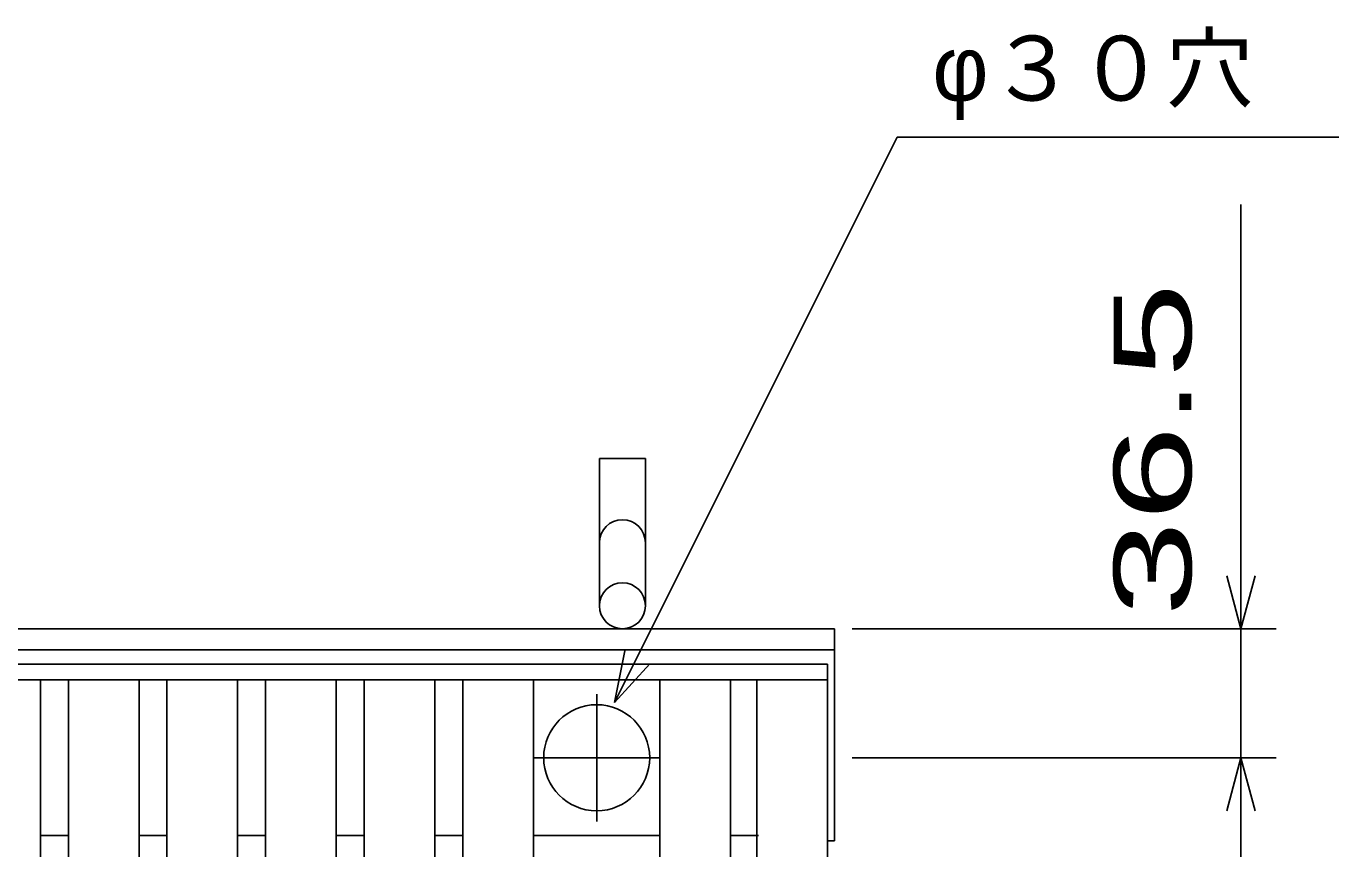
# Model space of a CAD drawing. Units: millimetres, scale not verified. Extents: x -1820 to 1731, y -1282 to 1054.
# Drawn here: x -578.7 to -207.3, y 276.2 to 509 of the extents above; entities that cross this region are included whole.
import ezdxf
from ezdxf.enums import TextEntityAlignment as Align

# ---------------------------------------------------------------- set-up
doc = ezdxf.new("R2010")
doc.units = ezdxf.units.MM
doc.header["$LTSCALE"] = 10
doc.linetypes.add('CHAIN', pattern=[18.5, 12, -1.5, 3.5, -1.5])
for name, color, linetype, lineweight in [('16', 3, 'Continuous', 25), ('19', 6, 'Continuous', 25), ('22', 2, 'Continuous', 25)]:
    doc.layers.add(name, color=color, linetype=linetype, lineweight=lineweight)
doc.styles.add('ベクトル', font='')
doc.styles.get('ベクトル').set_extended_font_data('ベクトル')

msp = doc.modelspace()

# ---------------------------------------------------------------- linework, layer by layer
at = {"layer": '16'}
for p, q in [((-1348, 328.5), (-352, 328.5)), ((-352, 324), (-352, 328.5)), ((-1348, 324), (-352, 324)), ((-594.7, 324), (-574.7, 324)), ((-574.7, -17), (-574.7, 324)), ((-566.8, -17), (-566.8, 324)), ((-566.8, 324), (-546.8, 324)), ((-546.8, -17), (-546.8, 324)), ((-538.9, -17), (-538.9, 324)), ((-538.9, 324), (-518.9, 324)), ((-518.9, -17), (-518.9, 324)), ((-511, -17), (-511, 324)), ((-511, 324), (-491, 324)), ((-491, -17), (-491, 324)), ((-483.1, -17), (-483.1, 324)), ((-483.1, 324), (-463.1, 324)), ((-463.1, -17), (-463.1, 324)), ((-455.2, -17), (-455.2, 324)), ((-455.2, 324), (-435.2, 324)), ((-435.2, -17), (-435.2, 324)), ((-399.4, -17), (-399.4, 324)), ((-399.4, 324), (-379.4, 324)), ((-379.4, -17), (-379.4, 324)), ((-372, -17), (-372, 324)), ((-372, 324), (-352, 324)), ((-352, -17), (-352, 324)), ((-574.7, 280), (-566.8, 280)), ((-546.8, 280), (-538.9, 280)), ((-518.9, 280), (-511, 280)), ((-491, 280), (-483.1, 280)), ((-463.1, 280), (-455.2, 280)), ((-435.2, 280), (-399.4, 280)), ((-379.4, 280), (-371.5, 280))]:
    msp.add_line(p, q, dxfattribs=at)
at = {"layer": '16', "linetype": 'CHAIN'}
for p, q in [((-417.3, 284), (-417.3, 320)), ((-435.3, 302), (-399.3, 302))]:
    msp.add_line(p, q, dxfattribs=at)
at = {"layer": '16'}
for start, end in [(90, 270), (270, 90)]:
    msp.add_arc((-417.3, 302), 15, start, end, dxfattribs=at)
at = {"layer": '19'}
for p, q in [((-416.5, 345), (-416.5, 386.62)), ((-416.5, 386.62), (-403.5, 386.62)), ((-403.5, 386.62), (-403.5, 345)), ((-1350, 338.5), (-350, 338.5)), ((-350, 278.5), (-350, 338.5)), ((-1350, 332.5), (-350, 332.5)), ((-352, 278.5), (-350, 278.5))]:
    msp.add_line(p, q, dxfattribs=at)
msp.add_circle((-410, 345), 6.5, dxfattribs=at)
msp.add_arc((-410, 362.84), 6.5, 0, 180, dxfattribs=at)
at = {"layer": '22', "color": 4}
for p, q in [((-412.3, 317.6), (-332.3, 477.6)), ((-332.3, 477.6), (-207.3, 477.6)), ((-235, 338.5), (-235, 458.5)), ((-235, 338.5), (-239, 353.5)), ((-235, 338.5), (-231, 353.5)), ((-345, 338.5), (-225, 338.5)), ((-235, 302), (-235, 338.5)), ((-412.3, 317.6), (-409.3, 332.2)), ((-412.3, 317.6), (-402.3, 328.6)), ((-345, 302), (-225, 302)), ((-239, 287), (-235, 302)), ((-231, 287), (-235, 302)), ((-235, 5), (-235, 302))]:
    msp.add_line(p, q, dxfattribs=at)

# ---------------------------------------------------------------- texts
at = {"layer": '22', "style": 'ベクトル'}
msp.add_text('φ３０穴', height=18.33, dxfattribs=at).set_placement((-322.3, 497.1), align=Align.MIDDLE_LEFT)
at = {"layer": '22', "style": 'ベクトル', "width": 1.65}
msp.add_text(' 36.5 ', height=21.99, rotation=90, dxfattribs=at).set_placement((-260, 328.5), align=Align.MIDDLE_LEFT)

doc.saveas('drawing.dxf')
